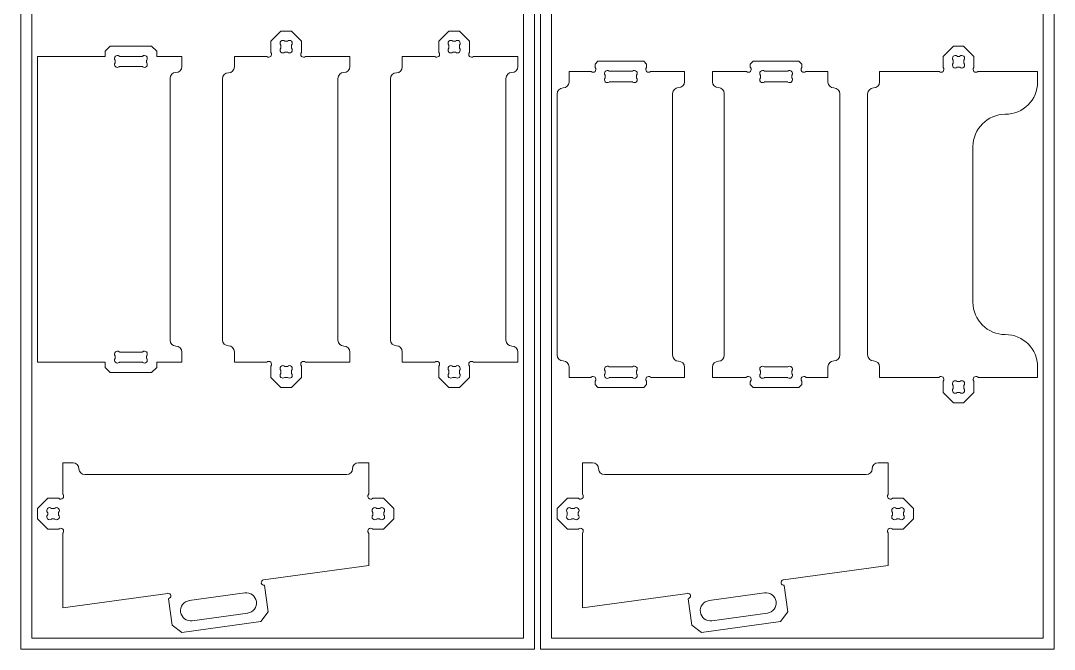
# Model space of a CAD drawing. Header units: millimetres. Extents: x 0 to 2440, y 0 to 1220.
# Drawn here: x 0 to 1217, y 0 to 740 of the extents above; entities that cross this region are included whole.
import ezdxf

# ---------------------------------------------------------------- set-up
doc = ezdxf.new("R2010")
doc.units = ezdxf.units.MM

msp = doc.modelspace()

# ---------------------------------------------------------------- linework, layer by layer
at = {"color": 7, "linetype": 'Continuous', "lineweight": 15}
for p, q in [((0, 1220), (0, 0)), ((604.9, 0), (604.9, 1220)), ((611.7, 1220), (611.7, 0)), ((1216.6, 0), (1216.6, 1220)), ((13, 1207), (13, 13)), ((591.9, 13), (591.9, 1207)), ((624.7, 1207), (624.7, 13)), ((1203.6, 13), (1203.6, 1207)), ((294.3, 715.8), (306.2, 727.7)), ((306.2, 727.7), (318.8, 727.7)), ((318.8, 727.7), (330.6, 715.8)), ((492, 715.8), (503.9, 727.7)), ((503.9, 727.7), (516.5, 727.7)), ((516.5, 727.7), (528.4, 715.8)), ((99.4, 703.9), (105.4, 709.9)), ((105.4, 709.9), (154.1, 709.9)), ((154.1, 709.9), (160.1, 703.9)), ((294.3, 702.8), (294.3, 715.8)), ((306.3, 707.8), (306.3, 710.8)), ((311.2, 715.7), (313.8, 715.7)), ((318.6, 710.8), (318.6, 707.8)), ((330.6, 715.8), (330.6, 702.8)), ((492, 702.8), (492, 715.8)), ((504, 707.8), (504, 710.8)), ((508.9, 715.7), (511.5, 715.7)), ((516.4, 710.8), (516.4, 707.8)), ((528.4, 715.8), (528.4, 702.8)), ((1085.7, 697.8), (1097.8, 709.9)), ((1097.8, 709.9), (1109.9, 709.9)), ((1109.9, 709.9), (1122, 697.8)), ((19.8, 697.9), (99.4, 697.9)), ((19.8, 697.9), (19.8, 337.9)), ((99.4, 697.9), (99.4, 703.9)), ((116.6, 697.9), (142.9, 697.9)), ((160.1, 703.9), (160.1, 697.9)), ((160.1, 697.9), (189.8, 697.9)), ((189.8, 697.9), (189.8, 685.9)), ((251.5, 697.9), (289.4, 697.9)), ((251.5, 685.5), (251.5, 697.9)), ((313.8, 702.9), (311.2, 702.9)), ((335.5, 697.9), (387.5, 697.9)), ((387.5, 697.9), (387.5, 685.9)), ((449.2, 697.9), (487.1, 697.9)), ((449.2, 685.5), (449.2, 697.9)), ((511.5, 702.9), (508.9, 702.9)), ((533.3, 697.9), (585.2, 697.9)), ((585.2, 697.9), (585.2, 685.9)), ((1085.7, 685.2), (1085.7, 697.8)), ((1102.6, 697.9), (1105.2, 697.9)), ((1122, 697.8), (1122, 685.2)), ((111.4, 691.1), (111.4, 692.7)), ((142.9, 685.9), (116.6, 685.9)), ((148.1, 692.7), (148.1, 691.1)), ((676.1, 688.7), (679.5, 692.1)), ((676.1, 685.2), (676.1, 688.7)), ((679.5, 692.1), (733.3, 692.1)), ((733.3, 692.1), (736.8, 688.7)), ((736.8, 688.7), (736.8, 685.2)), ((862.3, 692.1), (858.8, 688.7)), ((858.8, 688.7), (858.8, 685.2)), ((916.1, 692.1), (862.3, 692.1)), ((919.5, 688.7), (916.1, 692.1)), ((919.5, 685.2), (919.5, 688.7)), ((1097.7, 690), (1097.7, 693)), ((1105.2, 685.1), (1102.6, 685.1)), ((1110, 693), (1110, 690)), ((175.8, 363.9), (175.8, 671.9)), ((237.5, 671.5), (237.5, 364.3)), ((373.5, 363.9), (373.5, 671.9)), ((435.2, 671.5), (435.2, 364.3)), ((571.2, 363.9), (571.2, 671.9)), ((645.4, 680.1), (671, 680.1)), ((645.4, 667.7), (645.4, 680.1)), ((688.1, 673.1), (688.1, 675.2)), ((693.2, 680.3), (719.7, 680.3)), ((724.8, 675.2), (724.8, 673.1)), ((741.9, 680.1), (781.4, 680.1)), ((781.4, 680.1), (781.4, 668.1)), ((853.7, 680.1), (814.2, 680.1)), ((814.2, 680.1), (814.2, 668.1)), ((870.8, 675.2), (870.8, 673.1)), ((902.4, 680.3), (875.9, 680.3)), ((907.5, 673.1), (907.5, 675.2)), ((950.2, 680.1), (924.6, 680.1)), ((950.2, 667.7), (950.2, 680.1)), ((1010.9, 680.1), (1080.6, 680.1)), ((1010.9, 667.7), (1010.9, 680.1)), ((1127.2, 680.1), (1196.9, 680.1)), ((1196.9, 680.1), (1196.9, 667.7)), ((719.7, 668), (693.2, 668)), ((875.9, 668), (902.4, 668)), ((631.4, 653.7), (631.4, 346.5)), ((767.4, 346.1), (767.4, 654.1)), ((828.2, 654.1), (828.2, 346.1)), ((964.2, 346.5), (964.2, 653.7)), ((996.9, 653.7), (996.9, 346.5)), ((1120.9, 408.5), (1120.9, 591.7)), ((111.4, 344.7), (111.4, 343.1)), ((142.9, 349.9), (116.6, 349.9)), ((148.1, 343.1), (148.1, 344.7)), ((189.8, 337.9), (189.8, 349.9)), ((251.5, 350.3), (251.5, 337.9)), ((387.5, 337.9), (387.5, 349.9)), ((449.2, 350.3), (449.2, 337.9)), ((585.2, 337.9), (585.2, 349.9)), ((19.8, 337.9), (99.4, 337.9)), ((99.4, 337.9), (99.4, 331.9)), ((99.4, 331.9), (105.4, 325.9)), ((116.6, 337.9), (142.9, 337.9)), ((154.1, 325.9), (160.1, 331.9)), ((160.1, 331.9), (160.1, 337.9)), ((160.1, 337.9), (189.8, 337.9)), ((251.5, 337.9), (289.4, 337.9)), ((294.3, 333), (294.3, 320)), ((313.8, 332.9), (311.2, 332.9)), ((330.6, 320), (330.6, 333)), ((335.5, 337.9), (387.5, 337.9)), ((449.2, 337.9), (487.1, 337.9)), ((492, 333), (492, 320)), ((511.5, 332.9), (508.9, 332.9)), ((528.4, 320), (528.4, 333)), ((533.3, 337.9), (585.2, 337.9)), ((645.4, 332.5), (645.4, 320.1)), ((719.7, 332.3), (693.2, 332.3)), ((781.4, 320.1), (781.4, 332.1)), ((814.2, 320.1), (814.2, 332.1)), ((875.9, 332.3), (902.4, 332.3)), ((950.2, 332.5), (950.2, 320.1)), ((1010.9, 332.5), (1010.9, 320.1)), ((1196.9, 320.1), (1196.9, 332.5)), ((105.4, 325.9), (154.1, 325.9)), ((294.3, 320), (306.2, 308.1)), ((306.3, 328), (306.3, 325)), ((311.2, 320.1), (313.8, 320.1)), ((318.6, 325), (318.6, 328)), ((318.8, 308.1), (330.6, 320)), ((492, 320), (503.9, 308.1)), ((504, 328), (504, 325)), ((508.9, 320.1), (511.5, 320.1)), ((516.4, 325), (516.4, 328)), ((516.5, 308.1), (528.4, 320)), ((645.4, 320.1), (671, 320.1)), ((688.1, 327.2), (688.1, 325.1)), ((693.2, 320), (719.7, 320)), ((724.8, 325.1), (724.8, 327.2)), ((741.9, 320.1), (781.4, 320.1)), ((853.7, 320.1), (814.2, 320.1)), ((870.8, 325.1), (870.8, 327.2)), ((902.4, 320), (875.9, 320)), ((907.5, 327.2), (907.5, 325.1)), ((950.2, 320.1), (924.6, 320.1)), ((1010.9, 320.1), (1080.6, 320.1)), ((1127.2, 320.1), (1196.9, 320.1)), ((306.2, 308.1), (318.8, 308.1)), ((503.9, 308.1), (516.5, 308.1)), ((676.1, 315), (676.1, 311.6)), ((676.1, 311.6), (679.5, 308.1)), ((679.5, 308.1), (733.3, 308.1)), ((733.3, 308.1), (736.8, 311.6)), ((736.8, 311.6), (736.8, 315)), ((858.8, 311.6), (858.8, 315)), ((862.3, 308.1), (858.8, 311.6)), ((916.1, 308.1), (862.3, 308.1)), ((919.5, 311.6), (916.1, 308.1)), ((919.5, 315), (919.5, 311.6)), ((1085.7, 315), (1085.7, 302.4)), ((1097.7, 310.2), (1097.7, 307.2)), ((1105.2, 315.1), (1102.6, 315.1)), ((1110, 307.2), (1110, 310.2)), ((1122, 302.4), (1122, 315)), ((1085.7, 302.4), (1097.8, 290.3)), ((1102.6, 302.3), (1105.2, 302.3)), ((1109.9, 290.3), (1122, 302.4)), ((1097.8, 290.3), (1109.9, 290.3)), ((49.6, 219.6), (61.6, 219.6)), ((49.6, 182.9), (49.6, 219.6)), ((409.6, 219.6), (397.6, 219.6)), ((409.6, 182.9), (409.6, 219.6)), ((661.2, 219.6), (673.2, 219.6)), ((661.2, 182.9), (661.2, 219.6)), ((1021.2, 219.6), (1009.2, 219.6)), ((1021.2, 182.9), (1021.2, 219.6)), ((383.6, 205.6), (75.6, 205.6)), ((995.2, 205.6), (687.2, 205.6)), ((19.8, 165.6), (31.9, 177.8)), ((31.9, 177.8), (44.4, 177.8)), ((427.2, 177.8), (414.7, 177.8)), ((439.4, 165.6), (427.2, 177.8)), ((631.4, 165.6), (643.6, 177.8)), ((643.6, 177.8), (656.1, 177.8)), ((1038.9, 177.8), (1026.4, 177.8)), ((1051, 165.6), (1038.9, 177.8)), ((19.8, 153.6), (19.8, 165.6)), ((31.8, 158.3), (31.8, 160.9)), ((36.6, 165.8), (39.7, 165.8)), ((44.6, 160.9), (44.6, 158.3)), ((414.6, 160.9), (414.6, 158.3)), ((422.5, 165.8), (419.4, 165.8)), ((427.4, 158.3), (427.4, 160.9)), ((439.4, 153.6), (439.4, 165.6)), ((631.4, 153.6), (631.4, 165.6)), ((643.4, 158.3), (643.4, 160.9)), ((648.3, 165.8), (651.4, 165.8)), ((656.2, 160.9), (656.2, 158.3)), ((1026.2, 160.9), (1026.2, 158.3)), ((1034.2, 165.8), (1031.1, 165.8)), ((1039, 158.3), (1039, 160.9)), ((1051, 153.6), (1051, 165.6)), ((31.9, 141.4), (19.8, 153.6)), ((39.7, 153.4), (36.6, 153.4)), ((419.4, 153.4), (422.5, 153.4)), ((427.2, 141.4), (439.4, 153.6)), ((643.6, 141.4), (631.4, 153.6)), ((651.4, 153.4), (648.3, 153.4)), ((1031.1, 153.4), (1034.2, 153.4)), ((1038.9, 141.4), (1051, 153.6)), ((44.4, 141.4), (31.9, 141.4)), ((49.6, 48.8), (49.6, 136.2)), ((409.6, 98.8), (409.6, 136.2)), ((414.7, 141.4), (427.2, 141.4)), ((656.1, 141.4), (643.6, 141.4)), ((661.2, 48.8), (661.2, 136.2)), ((1021.2, 98.8), (1021.2, 136.2)), ((1026.4, 141.4), (1038.9, 141.4)), ((286, 81.6), (409.6, 98.8)), ((897.7, 81.6), (1021.2, 98.8)), ((291.2, 44), (286.9, 75.3)), ((902.9, 44), (898.6, 75.3)), ((49.6, 48.8), (173.1, 65.9)), ((263.9, 66.4), (198.5, 57.3)), ((661.2, 48.8), (784.8, 65.9)), ((875.6, 66.4), (810.2, 57.3)), ((174, 59.6), (178.3, 28.3)), ((785.7, 59.6), (790, 28.3)), ((201.8, 33.6), (267.2, 42.6)), ((282.7, 32.7), (291.2, 44)), ((813.5, 33.6), (878.9, 42.6)), ((894.4, 32.7), (902.9, 44)), ((178.3, 28.3), (189.6, 19.8)), ((189.6, 19.8), (282.7, 32.7)), ((790, 28.3), (801.3, 19.8)), ((801.3, 19.8), (894.4, 32.7)), ((13, 13), (591.9, 13)), ((624.7, 13), (1203.6, 13)), ((0, 0), (604.9, 0)), ((611.7, 0), (1216.6, 0))]:
    msp.add_line(p, q, dxfattribs=at)
for centre, radius, start, end in [((308.7, 713.4), 3.35, 47.5945, 222.4055), ((308.7, 713.4), 3.35, 47.5945, 222.4055), ((308.7, 705.3), 3.35, 137.5945, 312.4055), ((308.7, 705.3), 3.35, 137.5945, 312.4055), ((305.9, 710.8), 0.4, 0, 42.4055), ((305.9, 710.8), 0.4, 0, 42.4055), ((305.9, 707.8), 0.4, 317.5945, 0), ((305.9, 707.8), 0.4, 317.5945, 0), ((311.2, 716.1), 0.4, 227.5945, 270), ((311.2, 716.1), 0.4, 227.5945, 270), ((313.8, 716.1), 0.4, 270, 312.4055), ((313.8, 716.1), 0.4, 270, 312.4055), ((316.3, 713.4), 3.35, 317.5945, 132.4055), ((316.3, 713.4), 3.35, 317.5945, 132.4055), ((316.3, 705.3), 3.34, 227.5945, 42.4055), ((316.3, 705.3), 3.34, 227.5945, 42.4055), ((319, 710.8), 0.4, 137.5945, 180), ((319, 710.8), 0.4, 137.5945, 180), ((319, 707.8), 0.4, 180, 222.4055), ((319, 707.8), 0.4, 180, 222.4055), ((506.4, 713.4), 3.35, 47.5945, 222.4055), ((506.4, 713.4), 3.35, 47.5945, 222.4055), ((506.4, 705.3), 3.35, 137.5945, 312.4055), ((506.4, 705.3), 3.35, 137.5945, 312.4055), ((503.6, 710.8), 0.4, 0, 42.4055), ((503.6, 710.8), 0.4, 0, 42.4055), ((503.6, 707.8), 0.4, 317.5945, 0), ((503.6, 707.8), 0.4, 317.5945, 0), ((508.9, 716.1), 0.4, 227.5945, 270), ((508.9, 716.1), 0.4, 227.5945, 270), ((511.5, 716.1), 0.4, 270, 312.4055), ((511.5, 716.1), 0.4, 270, 312.4055), ((514, 713.4), 3.35, 317.5945, 132.4055), ((514, 713.4), 3.35, 317.5945, 132.4055), ((514, 705.3), 3.35, 227.5945, 42.4055), ((514, 705.3), 3.35, 227.5945, 42.4055), ((516.8, 710.8), 0.4, 137.5945, 180), ((516.8, 710.8), 0.4, 137.5945, 180), ((516.8, 707.8), 0.4, 180, 222.4055), ((516.8, 707.8), 0.4, 180, 222.4055), ((113.8, 695.6), 3.34, 51.6688, 218.3312), ((113.8, 695.6), 3.34, 51.6688, 218.3312), ((110.2, 692.7), 1.2, 0, 38.3312), ((110.2, 692.7), 1.2, 0, 38.3312), ((116.6, 699.1), 1.2, 231.6688, 270), ((116.6, 699.1), 1.2, 231.6688, 270), ((142.9, 699.1), 1.2, 270, 308.3312), ((142.9, 699.1), 1.2, 270, 308.3312), ((145.7, 695.6), 3.34, 321.6688, 128.3312), ((145.7, 695.6), 3.34, 321.6688, 128.3312), ((149.3, 692.7), 1.2, 141.6688, 180), ((149.3, 692.7), 1.2, 141.6688, 180), ((289.4, 697.5), 0.4, 47.5945, 90), ((289.4, 697.5), 0.4, 47.5945, 90), ((291.9, 700.3), 3.34, 227.5945, 42.4055), ((291.9, 700.3), 3.34, 227.5945, 42.4055), ((294.7, 702.8), 0.4, 180, 222.4055), ((294.7, 702.8), 0.4, 180, 222.4055), ((311.2, 702.5), 0.4, 90, 132.4055), ((311.2, 702.5), 0.4, 90, 132.4055), ((313.8, 702.5), 0.4, 47.5945, 90), ((313.8, 702.5), 0.4, 47.5945, 90), ((333, 700.3), 3.35, 137.5945, 312.4055), ((333, 700.3), 3.35, 137.5945, 312.4055), ((330.2, 702.8), 0.4, 317.5945, 0), ((330.2, 702.8), 0.4, 317.5945, 0), ((335.5, 697.5), 0.4, 90, 132.4055), ((335.5, 697.5), 0.4, 90, 132.4055), ((487.1, 697.5), 0.4, 47.5945, 90), ((487.1, 697.5), 0.4, 47.5945, 90), ((489.7, 700.3), 3.35, 227.5945, 42.4055), ((489.7, 700.3), 3.35, 227.5945, 42.4055), ((492.4, 702.8), 0.4, 180, 222.4055), ((492.4, 702.8), 0.4, 180, 222.4055), ((508.9, 702.5), 0.4, 90, 132.4055), ((508.9, 702.5), 0.4, 90, 132.4055), ((511.5, 702.5), 0.4, 47.5945, 90), ((511.5, 702.5), 0.4, 47.5945, 90), ((530.7, 700.3), 3.35, 137.5945, 312.4055), ((530.7, 700.3), 3.35, 137.5945, 312.4055), ((528, 702.8), 0.4, 317.5945, 0), ((528, 702.8), 0.4, 317.5945, 0), ((533.3, 697.5), 0.4, 90, 132.4055), ((533.3, 697.5), 0.4, 90, 132.4055), ((1100.1, 695.6), 3.34, 47.5945, 222.4055), ((1100.1, 695.6), 3.34, 47.5945, 222.4055), ((1102.6, 698.3), 0.4, 227.5945, 270), ((1102.6, 698.3), 0.4, 227.5945, 270), ((1105.2, 698.3), 0.4, 270, 312.4055), ((1105.2, 698.3), 0.4, 270, 312.4055), ((1107.7, 695.6), 3.34, 317.5945, 132.4055), ((1107.7, 695.6), 3.34, 317.5945, 132.4055), ((113.8, 688.3), 3.35, 141.6688, 308.3312), ((113.8, 688.3), 3.35, 141.6688, 308.3312), ((110.2, 691.1), 1.2, 321.6688, 0), ((110.2, 691.1), 1.2, 321.6688, 0), ((116.6, 684.7), 1.2, 90, 128.3312), ((116.6, 684.7), 1.2, 90, 128.3312), ((142.9, 684.7), 1.2, 51.6688, 90), ((142.9, 684.7), 1.2, 51.6688, 90), ((145.7, 688.3), 3.34, 231.6688, 38.3312), ((145.7, 688.3), 3.34, 231.6688, 38.3312), ((149.3, 691.1), 1.2, 180, 218.3312), ((149.3, 691.1), 1.2, 180, 218.3312), ((182.8, 685.9), 7, 270, 0), ((182.8, 685.9), 7, 270, 0), ((244.5, 685.5), 7, 270, 0), ((244.5, 685.5), 7, 270, 0), ((380.5, 685.9), 7, 270, 0), ((380.5, 685.9), 7, 270, 0), ((442.2, 685.5), 7, 270, 0), ((442.2, 685.5), 7, 270, 0), ((578.2, 685.9), 7, 270, 0), ((578.2, 685.9), 7, 270, 0), ((673.7, 682.5), 3.35, 230.7612, 39.2388), ((673.7, 682.5), 3.35, 230.7612, 39.2388), ((677.1, 685.2), 1, 180, 219.2388), ((677.1, 685.2), 1, 180, 219.2388), ((739.1, 682.5), 3.34, 140.7612, 309.2388), ((739.1, 682.5), 3.34, 140.7612, 309.2388), ((735.8, 685.2), 1, 320.7612, 0), ((735.8, 685.2), 1, 320.7612, 0), ((856.5, 682.5), 3.34, 230.7612, 39.2388), ((856.5, 682.5), 3.34, 230.7612, 39.2388), ((859.8, 685.2), 1, 180, 219.2388), ((859.8, 685.2), 1, 180, 219.2388), ((921.9, 682.5), 3.34, 140.7612, 309.2388), ((921.9, 682.5), 3.34, 140.7612, 309.2388), ((918.5, 685.2), 1, 320.7612, 0), ((918.5, 685.2), 1, 320.7612, 0), ((1083.3, 682.5), 3.34, 230.7612, 39.2388), ((1083.3, 682.5), 3.34, 230.7612, 39.2388), ((1086.7, 685.2), 1, 180, 219.2388), ((1086.7, 685.2), 1, 180, 219.2388), ((1100.1, 687.5), 3.34, 137.5945, 312.4055), ((1100.1, 687.5), 3.34, 137.5945, 312.4055), ((1097.3, 693), 0.4, 0, 42.4055), ((1097.3, 693), 0.4, 0, 42.4055), ((1097.3, 690), 0.4, 317.5945, 0), ((1097.3, 690), 0.4, 317.5945, 0), ((1102.6, 684.7), 0.4, 90, 132.4055), ((1102.6, 684.7), 0.4, 90, 132.4055), ((1105.2, 684.7), 0.4, 47.5945, 90), ((1105.2, 684.7), 0.4, 47.5945, 90), ((1107.7, 687.5), 3.34, 227.5945, 42.4055), ((1107.7, 687.5), 3.34, 227.5945, 42.4055), ((1110.4, 693), 0.4, 137.5945, 180), ((1110.4, 693), 0.4, 137.5945, 180), ((1110.4, 690), 0.4, 180, 222.4055), ((1110.4, 690), 0.4, 180, 222.4055), ((1124.4, 682.5), 3.35, 140.7612, 309.2388), ((1124.4, 682.5), 3.35, 140.7612, 309.2388), ((1121, 685.2), 1, 320.7612, 0), ((1121, 685.2), 1, 320.7612, 0), ((182.8, 671.9), 7, 90, 180), ((182.8, 671.9), 7, 90, 180), ((244.5, 671.5), 7, 90, 180), ((244.5, 671.5), 7, 90, 180), ((380.5, 671.9), 7, 90, 180), ((380.5, 671.9), 7, 90, 180), ((442.2, 671.5), 7, 90, 180), ((442.2, 671.5), 7, 90, 180), ((578.2, 671.9), 7, 90, 180), ((578.2, 671.9), 7, 90, 180), ((671, 679.1), 1, 50.7612, 90), ((671, 679.1), 1, 50.7612, 90), ((690.5, 677.9), 3.35, 50.7612, 219.2388), ((690.5, 677.9), 3.35, 50.7612, 219.2388), ((690.5, 670.3), 3.34, 140.7612, 309.2388), ((690.5, 670.3), 3.34, 140.7612, 309.2388), ((687.1, 675.2), 1, 0, 39.2388), ((687.1, 675.2), 1, 0, 39.2388), ((687.1, 673.1), 1, 320.7612, 0), ((687.1, 673.1), 1, 320.7612, 0), ((693.2, 681.3), 1, 230.7612, 270), ((693.2, 681.3), 1, 230.7612, 270), ((719.7, 681.3), 1, 270, 309.2388), ((719.7, 681.3), 1, 270, 309.2388), ((722.4, 677.9), 3.35, 320.7612, 129.2388), ((722.4, 677.9), 3.35, 320.7612, 129.2388), ((722.4, 670.3), 3.34, 230.7612, 39.2388), ((722.4, 670.3), 3.34, 230.7612, 39.2388), ((725.8, 675.2), 1, 140.7612, 180), ((725.8, 675.2), 1, 140.7612, 180), ((725.8, 673.1), 1, 180, 219.2388), ((725.8, 673.1), 1, 180, 219.2388), ((741.9, 679.1), 1, 90, 129.2388), ((741.9, 679.1), 1, 90, 129.2388), ((853.7, 679.1), 1, 50.7612, 90), ((853.7, 679.1), 1, 50.7612, 90), ((873.2, 677.9), 3.34, 50.7612, 219.2388), ((873.2, 677.9), 3.34, 50.7612, 219.2388), ((873.2, 670.3), 3.34, 140.7612, 309.2388), ((873.2, 670.3), 3.34, 140.7612, 309.2388), ((869.8, 675.2), 1, 0, 39.2388), ((869.8, 675.2), 1, 0, 39.2388), ((869.8, 673.1), 1, 320.7612, 0), ((869.8, 673.1), 1, 320.7612, 0), ((875.9, 681.3), 1, 230.7612, 270), ((875.9, 681.3), 1, 230.7612, 270), ((902.4, 681.3), 1, 270, 309.2388), ((902.4, 681.3), 1, 270, 309.2388), ((905.1, 677.9), 3.34, 320.7612, 129.2388), ((905.1, 677.9), 3.34, 320.7612, 129.2388), ((905.1, 670.3), 3.34, 230.7612, 39.2388), ((905.1, 670.3), 3.34, 230.7612, 39.2388), ((908.5, 675.2), 1, 140.7612, 180), ((908.5, 675.2), 1, 140.7612, 180), ((908.5, 673.1), 1, 180, 219.2388), ((908.5, 673.1), 1, 180, 219.2388), ((924.6, 679.1), 1, 90, 129.2388), ((924.6, 679.1), 1, 90, 129.2388), ((1080.6, 679.1), 1, 50.7612, 90), ((1080.6, 679.1), 1, 50.7612, 90), ((1127.2, 679.1), 1, 90, 129.2388), ((1127.2, 679.1), 1, 90, 129.2388), ((638.4, 653.7), 7, 90, 180), ((638.4, 653.7), 7, 90, 180), ((638.4, 667.7), 7, 270, 0), ((638.4, 667.7), 7, 270, 0), ((693.2, 667), 1, 90, 129.2388), ((693.2, 667), 1, 90, 129.2388), ((719.7, 667), 1, 50.7612, 90), ((719.7, 667), 1, 50.7612, 90), ((774.4, 654.1), 7, 90, 180), ((774.4, 654.1), 7, 90, 180), ((774.4, 668.1), 7, 270, 0), ((774.4, 668.1), 7, 270, 0), ((821.2, 668.1), 7, 180, 270), ((821.2, 668.1), 7, 180, 270), ((821.2, 654.1), 7, 0, 90), ((821.2, 654.1), 7, 0, 90), ((875.9, 667), 1, 90, 129.2388), ((875.9, 667), 1, 90, 129.2388), ((902.4, 667), 1, 50.7612, 90), ((902.4, 667), 1, 50.7612, 90), ((957.2, 667.7), 7, 180, 270), ((957.2, 667.7), 7, 180, 270), ((957.2, 653.7), 7, 0, 90), ((957.2, 653.7), 7, 0, 90), ((1003.9, 653.7), 7, 90, 180), ((1003.9, 653.7), 7, 90, 180), ((1003.9, 667.7), 7, 270, 0), ((1003.9, 667.7), 7, 270, 0), ((1158.9, 667.7), 38, 270, 0), ((1158.9, 667.7), 38, 270, 0), ((1158.9, 591.7), 38, 90, 180), ((1158.9, 591.7), 38, 90, 180), ((1158.9, 408.5), 38, 180, 270), ((1158.9, 408.5), 38, 180, 270), ((1158.9, 332.5), 38, 0, 90), ((1158.9, 332.5), 38, 0, 90), ((182.8, 363.9), 7, 180, 270), ((182.8, 363.9), 7, 180, 270), ((182.8, 349.9), 7, 0, 90), ((182.8, 349.9), 7, 0, 90), ((244.5, 364.3), 7, 180, 270), ((244.5, 364.3), 7, 180, 270), ((244.5, 350.3), 7, 0, 90), ((244.5, 350.3), 7, 0, 90), ((380.5, 363.9), 7, 180, 270), ((380.5, 363.9), 7, 180, 270), ((380.5, 349.9), 7, 0, 90), ((380.5, 349.9), 7, 0, 90), ((442.2, 364.3), 7, 180, 270), ((442.2, 364.3), 7, 180, 270), ((442.2, 350.3), 7, 0, 90), ((442.2, 350.3), 7, 0, 90), ((578.2, 363.9), 7, 180, 270), ((578.2, 363.9), 7, 180, 270), ((578.2, 349.9), 7, 0, 90), ((578.2, 349.9), 7, 0, 90), ((113.8, 347.6), 3.35, 51.6688, 218.3312), ((113.8, 347.6), 3.35, 51.6688, 218.3312), ((113.8, 340.3), 3.35, 141.6688, 308.3312), ((113.8, 340.3), 3.35, 141.6688, 308.3312), ((110.2, 344.7), 1.2, 0, 38.3312), ((110.2, 344.7), 1.2, 0, 38.3312), ((110.2, 343.1), 1.2, 321.6688, 0), ((110.2, 343.1), 1.2, 321.6688, 0), ((116.6, 351.1), 1.2, 231.6688, 270), ((116.6, 351.1), 1.2, 231.6688, 270), ((142.9, 351.1), 1.2, 270, 308.3312), ((142.9, 351.1), 1.2, 270, 308.3312), ((145.7, 347.6), 3.35, 321.6688, 128.3312), ((145.7, 347.6), 3.35, 321.6688, 128.3312), ((145.7, 340.3), 3.35, 231.6688, 38.3312), ((145.7, 340.3), 3.35, 231.6688, 38.3312), ((149.3, 344.7), 1.2, 141.6688, 180), ((149.3, 344.7), 1.2, 141.6688, 180), ((149.3, 343.1), 1.2, 180, 218.3312), ((149.3, 343.1), 1.2, 180, 218.3312), ((638.4, 346.5), 7, 180, 270), ((638.4, 346.5), 7, 180, 270), ((774.4, 346.1), 7, 180, 270), ((774.4, 346.1), 7, 180, 270), ((821.2, 346.1), 7, 270, 0), ((821.2, 346.1), 7, 270, 0), ((957.2, 346.5), 7, 270, 0), ((957.2, 346.5), 7, 270, 0), ((1003.9, 346.5), 7, 180, 270), ((1003.9, 346.5), 7, 180, 270), ((116.6, 336.7), 1.2, 90, 128.3312), ((116.6, 336.7), 1.2, 90, 128.3312), ((142.9, 336.7), 1.2, 51.6688, 90), ((142.9, 336.7), 1.2, 51.6688, 90), ((289.4, 338.3), 0.4, 270, 312.4055), ((289.4, 338.3), 0.4, 270, 312.4055), ((291.9, 335.6), 3.34, 317.5945, 132.4055), ((291.9, 335.6), 3.34, 317.5945, 132.4055), ((294.7, 333), 0.4, 137.5945, 180), ((294.7, 333), 0.4, 137.5945, 180), ((308.7, 330.6), 3.35, 47.5945, 222.4055), ((308.7, 330.6), 3.35, 47.5945, 222.4055), ((311.2, 333.3), 0.4, 227.5945, 270), ((311.2, 333.3), 0.4, 227.5945, 270), ((313.8, 333.3), 0.4, 270, 312.4055), ((313.8, 333.3), 0.4, 270, 312.4055), ((316.3, 330.6), 3.35, 317.5945, 132.4055), ((316.3, 330.6), 3.35, 317.5945, 132.4055), ((333, 335.6), 3.34, 47.5945, 222.4055), ((333, 335.6), 3.34, 47.5945, 222.4055), ((330.2, 333), 0.4, 0, 42.4055), ((330.2, 333), 0.4, 0, 42.4055), ((335.5, 338.3), 0.4, 227.5945, 270), ((335.5, 338.3), 0.4, 227.5945, 270), ((487.1, 338.3), 0.4, 270, 312.4055), ((487.1, 338.3), 0.4, 270, 312.4055), ((489.7, 335.6), 3.35, 317.5945, 132.4055), ((489.7, 335.6), 3.35, 317.5945, 132.4055), ((492.4, 333), 0.4, 137.5945, 180), ((492.4, 333), 0.4, 137.5945, 180), ((506.4, 330.6), 3.35, 47.5945, 222.4055), ((506.4, 330.6), 3.35, 47.5945, 222.4055), ((508.9, 333.3), 0.4, 227.5945, 270), ((508.9, 333.3), 0.4, 227.5945, 270), ((511.5, 333.3), 0.4, 270, 312.4055), ((511.5, 333.3), 0.4, 270, 312.4055), ((514, 330.6), 3.35, 317.5945, 132.4055), ((514, 330.6), 3.35, 317.5945, 132.4055), ((530.7, 335.6), 3.35, 47.5945, 222.4055), ((530.7, 335.6), 3.35, 47.5945, 222.4055), ((528, 333), 0.4, 0, 42.4055), ((528, 333), 0.4, 0, 42.4055), ((533.3, 338.3), 0.4, 227.5945, 270), ((533.3, 338.3), 0.4, 227.5945, 270), ((638.4, 332.5), 7, 0, 90), ((638.4, 332.5), 7, 0, 90), ((690.5, 329.9), 3.35, 50.7612, 219.2388), ((690.5, 329.9), 3.35, 50.7612, 219.2388), ((693.2, 333.3), 1, 230.7612, 270), ((693.2, 333.3), 1, 230.7612, 270), ((719.7, 333.3), 1, 270, 309.2388), ((719.7, 333.3), 1, 270, 309.2388), ((722.4, 329.9), 3.35, 320.7612, 129.2388), ((722.4, 329.9), 3.35, 320.7612, 129.2388), ((774.4, 332.1), 7, 0, 90), ((774.4, 332.1), 7, 0, 90), ((821.2, 332.1), 7, 90, 180), ((821.2, 332.1), 7, 90, 180), ((873.2, 329.9), 3.34, 50.7612, 219.2388), ((873.2, 329.9), 3.34, 50.7612, 219.2388), ((875.9, 333.3), 1, 230.7612, 270), ((875.9, 333.3), 1, 230.7612, 270), ((902.4, 333.3), 1, 270, 309.2388), ((902.4, 333.3), 1, 270, 309.2388), ((905.1, 329.9), 3.34, 320.7612, 129.2388), ((905.1, 329.9), 3.34, 320.7612, 129.2388), ((957.2, 332.5), 7, 90, 180), ((957.2, 332.5), 7, 90, 180), ((1003.9, 332.5), 7, 0, 90), ((1003.9, 332.5), 7, 0, 90), ((308.7, 322.5), 3.35, 137.5945, 312.4055), ((308.7, 322.5), 3.35, 137.5945, 312.4055), ((305.9, 328), 0.4, 0, 42.4055), ((305.9, 328), 0.4, 0, 42.4055), ((305.9, 325), 0.4, 317.5945, 0), ((305.9, 325), 0.4, 317.5945, 0), ((311.2, 319.7), 0.4, 90, 132.4055), ((311.2, 319.7), 0.4, 90, 132.4055), ((313.8, 319.7), 0.4, 47.5945, 90), ((313.8, 319.7), 0.4, 47.5945, 90), ((316.3, 322.5), 3.35, 227.5945, 42.4055), ((316.3, 322.5), 3.35, 227.5945, 42.4055), ((319, 328), 0.4, 137.5945, 180), ((319, 328), 0.4, 137.5945, 180), ((319, 325), 0.4, 180, 222.4055), ((319, 325), 0.4, 180, 222.4055), ((506.4, 322.5), 3.35, 137.5945, 312.4055), ((506.4, 322.5), 3.35, 137.5945, 312.4055), ((503.6, 328), 0.4, 0, 42.4055), ((503.6, 328), 0.4, 0, 42.4055), ((503.6, 325), 0.4, 317.5945, 0), ((503.6, 325), 0.4, 317.5945, 0), ((508.9, 319.7), 0.4, 90, 132.4055), ((508.9, 319.7), 0.4, 90, 132.4055), ((511.5, 319.7), 0.4, 47.5945, 90), ((511.5, 319.7), 0.4, 47.5945, 90), ((514, 322.5), 3.35, 227.5945, 42.4055), ((514, 322.5), 3.35, 227.5945, 42.4055), ((516.8, 328), 0.4, 137.5945, 180), ((516.8, 328), 0.4, 137.5945, 180), ((516.8, 325), 0.4, 180, 222.4055), ((516.8, 325), 0.4, 180, 222.4055), ((671, 321.1), 1, 270, 309.2388), ((671, 321.1), 1, 270, 309.2388), ((673.7, 317.8), 3.34, 320.7612, 129.2388), ((673.7, 317.8), 3.34, 320.7612, 129.2388), ((690.5, 322.3), 3.35, 140.7612, 309.2388), ((690.5, 322.3), 3.35, 140.7612, 309.2388), ((687.1, 327.2), 1, 0, 39.2388), ((687.1, 327.2), 1, 0, 39.2388), ((687.1, 325.1), 1, 320.7612, 0), ((687.1, 325.1), 1, 320.7612, 0), ((693.2, 319), 1, 90, 129.2388), ((693.2, 319), 1, 90, 129.2388), ((719.7, 319), 1, 50.7612, 90), ((719.7, 319), 1, 50.7612, 90), ((722.4, 322.3), 3.35, 230.7612, 39.2388), ((722.4, 322.3), 3.35, 230.7612, 39.2388), ((725.8, 327.2), 1, 140.7612, 180), ((725.8, 327.2), 1, 140.7612, 180), ((725.8, 325.1), 1, 180, 219.2388), ((725.8, 325.1), 1, 180, 219.2388), ((739.1, 317.8), 3.34, 50.7612, 219.2388), ((739.1, 317.8), 3.34, 50.7612, 219.2388), ((741.9, 321.1), 1, 230.7612, 270), ((741.9, 321.1), 1, 230.7612, 270), ((853.7, 321.1), 1, 270, 309.2388), ((853.7, 321.1), 1, 270, 309.2388), ((856.5, 317.8), 3.35, 320.7612, 129.2388), ((856.5, 317.8), 3.35, 320.7612, 129.2388), ((873.2, 322.3), 3.34, 140.7612, 309.2388), ((873.2, 322.3), 3.34, 140.7612, 309.2388), ((869.8, 327.2), 1, 0, 39.2388), ((869.8, 327.2), 1, 0, 39.2388), ((869.8, 325.1), 1, 320.7612, 0), ((869.8, 325.1), 1, 320.7612, 0), ((875.9, 319), 1, 90, 129.2388), ((875.9, 319), 1, 90, 129.2388), ((902.4, 319), 1, 50.7612, 90), ((902.4, 319), 1, 50.7612, 90), ((905.1, 322.3), 3.34, 230.7612, 39.2388), ((905.1, 322.3), 3.34, 230.7612, 39.2388), ((908.5, 327.2), 1, 140.7612, 180), ((908.5, 327.2), 1, 140.7612, 180), ((908.5, 325.1), 1, 180, 219.2388), ((908.5, 325.1), 1, 180, 219.2388), ((921.9, 317.8), 3.35, 50.7612, 219.2388), ((921.9, 317.8), 3.35, 50.7612, 219.2388), ((924.6, 321.1), 1, 230.7612, 270), ((924.6, 321.1), 1, 230.7612, 270), ((1080.6, 321.1), 1, 270, 309.2388), ((1080.6, 321.1), 1, 270, 309.2388), ((1083.3, 317.8), 3.35, 320.7612, 129.2388), ((1083.3, 317.8), 3.35, 320.7612, 129.2388), ((1124.4, 317.8), 3.35, 50.7612, 219.2388), ((1124.4, 317.8), 3.35, 50.7612, 219.2388), ((1127.2, 321.1), 1, 230.7612, 270), ((1127.2, 321.1), 1, 230.7612, 270), ((677.1, 315), 1, 140.7612, 180), ((677.1, 315), 1, 140.7612, 180), ((735.8, 315), 1, 0, 39.2388), ((735.8, 315), 1, 0, 39.2388), ((859.8, 315), 1, 140.7612, 180), ((859.8, 315), 1, 140.7612, 180), ((918.5, 315), 1, 0, 39.2388), ((918.5, 315), 1, 0, 39.2388), ((1086.7, 315), 1, 140.7612, 180), ((1086.7, 315), 1, 140.7612, 180), ((1100.1, 312.8), 3.34, 47.5945, 222.4055), ((1100.1, 312.8), 3.34, 47.5945, 222.4055), ((1100.1, 304.7), 3.35, 137.5945, 312.4055), ((1100.1, 304.7), 3.35, 137.5945, 312.4055), ((1097.3, 310.2), 0.4, 0, 42.4055), ((1097.3, 310.2), 0.4, 0, 42.4055), ((1097.3, 307.2), 0.4, 317.5945, 0), ((1097.3, 307.2), 0.4, 317.5945, 0), ((1102.6, 315.5), 0.4, 227.5945, 270), ((1102.6, 315.5), 0.4, 227.5945, 270), ((1105.2, 315.5), 0.4, 270, 312.4055), ((1105.2, 315.5), 0.4, 270, 312.4055), ((1107.7, 312.8), 3.34, 317.5945, 132.4055), ((1107.7, 312.8), 3.34, 317.5945, 132.4055), ((1107.7, 304.7), 3.35, 227.5945, 42.4055), ((1107.7, 304.7), 3.35, 227.5945, 42.4055), ((1110.4, 310.2), 0.4, 137.5945, 180), ((1110.4, 310.2), 0.4, 137.5945, 180), ((1110.4, 307.2), 0.4, 180, 222.4055), ((1110.4, 307.2), 0.4, 180, 222.4055), ((1121, 315), 1, 0, 39.2388), ((1121, 315), 1, 0, 39.2388), ((1102.6, 301.9), 0.4, 90, 132.4055), ((1102.6, 301.9), 0.4, 90, 132.4055), ((1105.2, 301.9), 0.4, 47.5945, 90), ((1105.2, 301.9), 0.4, 47.5945, 90), ((61.6, 212.6), 7, 0, 90), ((61.6, 212.6), 7, 0, 90), ((397.6, 212.6), 7, 90, 180), ((397.6, 212.6), 7, 90, 180), ((673.2, 212.6), 7, 0, 90), ((673.2, 212.6), 7, 0, 90), ((1009.2, 212.6), 7, 90, 180), ((1009.2, 212.6), 7, 90, 180), ((75.6, 212.6), 7, 180, 270), ((75.6, 212.6), 7, 180, 270), ((383.6, 212.6), 7, 270, 0), ((383.6, 212.6), 7, 270, 0), ((687.2, 212.6), 7, 180, 270), ((687.2, 212.6), 7, 180, 270), ((995.2, 212.6), 7, 270, 0), ((995.2, 212.6), 7, 270, 0), ((50.8, 182.9), 1.2, 180, 218.3312), ((50.8, 182.9), 1.2, 180, 218.3312), ((408.4, 182.9), 1.2, 321.6688, 0), ((408.4, 182.9), 1.2, 321.6688, 0), ((662.4, 182.9), 1.2, 180, 218.3312), ((662.4, 182.9), 1.2, 180, 218.3312), ((1020, 182.9), 1.2, 321.6688, 0), ((1020, 182.9), 1.2, 321.6688, 0), ((44.4, 176.6), 1.2, 51.6688, 90), ((44.4, 176.6), 1.2, 51.6688, 90), ((47.2, 180.1), 3.35, 231.6688, 38.3312), ((47.2, 180.1), 3.35, 231.6688, 38.3312), ((411.9, 180.1), 3.35, 141.6688, 308.3312), ((411.9, 180.1), 3.35, 141.6688, 308.3312), ((414.7, 176.6), 1.2, 90, 128.3312), ((414.7, 176.6), 1.2, 90, 128.3312), ((656.1, 176.6), 1.2, 51.6688, 90), ((656.1, 176.6), 1.2, 51.6688, 90), ((658.9, 180.1), 3.35, 231.6688, 38.3312), ((658.9, 180.1), 3.35, 231.6688, 38.3312), ((1023.6, 180.1), 3.35, 141.6688, 308.3312), ((1023.6, 180.1), 3.35, 141.6688, 308.3312), ((1026.4, 176.6), 1.2, 90, 128.3312), ((1026.4, 176.6), 1.2, 90, 128.3312), ((34.1, 163.4), 3.35, 47.5945, 222.4055), ((34.1, 163.4), 3.35, 47.5945, 222.4055), ((31.4, 160.9), 0.4, 0, 42.4055), ((31.4, 160.9), 0.4, 0, 42.4055), ((31.4, 158.3), 0.4, 317.5945, 0), ((31.4, 158.3), 0.4, 317.5945, 0), ((36.6, 166.2), 0.4, 227.5945, 270), ((36.6, 166.2), 0.4, 227.5945, 270), ((39.7, 166.2), 0.4, 270, 312.4055), ((39.7, 166.2), 0.4, 270, 312.4055), ((42.2, 163.4), 3.35, 317.5945, 132.4055), ((42.2, 163.4), 3.35, 317.5945, 132.4055), ((45, 160.9), 0.4, 137.5945, 180), ((45, 160.9), 0.4, 137.5945, 180), ((45, 158.3), 0.4, 180, 222.4055), ((45, 158.3), 0.4, 180, 222.4055), ((416.9, 163.4), 3.35, 47.5945, 222.4055), ((416.9, 163.4), 3.35, 47.5945, 222.4055), ((414.2, 160.9), 0.4, 0, 42.4055), ((414.2, 160.9), 0.4, 0, 42.4055), ((414.2, 158.3), 0.4, 317.5945, 0), ((414.2, 158.3), 0.4, 317.5945, 0), ((419.4, 166.2), 0.4, 227.5945, 270), ((419.4, 166.2), 0.4, 227.5945, 270), ((422.5, 166.2), 0.4, 270, 312.4055), ((422.5, 166.2), 0.4, 270, 312.4055), ((425, 163.4), 3.35, 317.5945, 132.4055), ((425, 163.4), 3.35, 317.5945, 132.4055), ((427.8, 160.9), 0.4, 137.5945, 180), ((427.8, 160.9), 0.4, 137.5945, 180), ((427.8, 158.3), 0.4, 180, 222.4055), ((427.8, 158.3), 0.4, 180, 222.4055), ((645.8, 163.4), 3.35, 47.5945, 222.4055), ((645.8, 163.4), 3.35, 47.5945, 222.4055), ((643, 160.9), 0.4, 0, 42.4055), ((643, 160.9), 0.4, 0, 42.4055), ((643, 158.3), 0.4, 317.5945, 0), ((643, 158.3), 0.4, 317.5945, 0), ((648.3, 166.2), 0.4, 227.5945, 270), ((648.3, 166.2), 0.4, 227.5945, 270), ((651.4, 166.2), 0.4, 270, 312.4055), ((651.4, 166.2), 0.4, 270, 312.4055), ((653.9, 163.4), 3.35, 317.5945, 132.4055), ((653.9, 163.4), 3.35, 317.5945, 132.4055), ((656.6, 160.9), 0.4, 137.5945, 180), ((656.6, 160.9), 0.4, 137.5945, 180), ((656.6, 158.3), 0.4, 180, 222.4055), ((656.6, 158.3), 0.4, 180, 222.4055), ((1028.6, 163.4), 3.35, 47.5945, 222.4055), ((1028.6, 163.4), 3.35, 47.5945, 222.4055), ((1025.8, 160.9), 0.4, 0, 42.4055), ((1025.8, 160.9), 0.4, 0, 42.4055), ((1025.8, 158.3), 0.4, 317.5945, 0), ((1025.8, 158.3), 0.4, 317.5945, 0), ((1031.1, 166.2), 0.4, 227.5945, 270), ((1031.1, 166.2), 0.4, 227.5945, 270), ((1034.2, 166.2), 0.4, 270, 312.4055), ((1034.2, 166.2), 0.4, 270, 312.4055), ((1036.7, 163.4), 3.35, 317.5945, 132.4055), ((1036.7, 163.4), 3.35, 317.5945, 132.4055), ((1039.4, 160.9), 0.4, 137.5945, 180), ((1039.4, 160.9), 0.4, 137.5945, 180), ((1039.4, 158.3), 0.4, 180, 222.4055), ((1039.4, 158.3), 0.4, 180, 222.4055), ((34.1, 155.8), 3.35, 137.5945, 312.4055), ((34.1, 155.8), 3.35, 137.5945, 312.4055), ((36.6, 153), 0.4, 90, 132.4055), ((36.6, 153), 0.4, 90, 132.4055), ((39.7, 153), 0.4, 47.5945, 90), ((39.7, 153), 0.4, 47.5945, 90), ((42.2, 155.8), 3.35, 227.5945, 42.4055), ((42.2, 155.8), 3.35, 227.5945, 42.4055), ((416.9, 155.8), 3.35, 137.5945, 312.4055), ((416.9, 155.8), 3.35, 137.5945, 312.4055), ((419.4, 153), 0.4, 90, 132.4055), ((419.4, 153), 0.4, 90, 132.4055), ((422.5, 153), 0.4, 47.5945, 90), ((422.5, 153), 0.4, 47.5945, 90), ((425, 155.8), 3.35, 227.5945, 42.4055), ((425, 155.8), 3.35, 227.5945, 42.4055), ((645.8, 155.8), 3.35, 137.5945, 312.4055), ((645.8, 155.8), 3.35, 137.5945, 312.4055), ((648.3, 153), 0.4, 90, 132.4055), ((648.3, 153), 0.4, 90, 132.4055), ((651.4, 153), 0.4, 47.5945, 90), ((651.4, 153), 0.4, 47.5945, 90), ((653.9, 155.8), 3.35, 227.5945, 42.4055), ((653.9, 155.8), 3.35, 227.5945, 42.4055), ((1028.6, 155.8), 3.35, 137.5945, 312.4055), ((1028.6, 155.8), 3.35, 137.5945, 312.4055), ((1031.1, 153), 0.4, 90, 132.4055), ((1031.1, 153), 0.4, 90, 132.4055), ((1034.2, 153), 0.4, 47.5945, 90), ((1034.2, 153), 0.4, 47.5945, 90), ((1036.7, 155.8), 3.34, 227.5945, 42.4055), ((1036.7, 155.8), 3.34, 227.5945, 42.4055), ((44.4, 142.6), 1.2, 270, 308.3312), ((44.4, 142.6), 1.2, 270, 308.3312), ((47.2, 139.1), 3.35, 321.6688, 128.3312), ((47.2, 139.1), 3.35, 321.6688, 128.3312), ((50.8, 136.2), 1.2, 141.6688, 180), ((50.8, 136.2), 1.2, 141.6688, 180), ((411.9, 139.1), 3.35, 51.6688, 218.3312), ((411.9, 139.1), 3.35, 51.6688, 218.3312), ((408.4, 136.2), 1.2, 0, 38.3312), ((408.4, 136.2), 1.2, 0, 38.3312), ((414.7, 142.6), 1.2, 231.6688, 270), ((414.7, 142.6), 1.2, 231.6688, 270), ((656.1, 142.6), 1.2, 270, 308.3312), ((656.1, 142.6), 1.2, 270, 308.3312), ((658.9, 139.1), 3.35, 321.6688, 128.3312), ((658.9, 139.1), 3.35, 321.6688, 128.3312), ((662.4, 136.2), 1.2, 141.6688, 180), ((662.4, 136.2), 1.2, 141.6688, 180), ((1023.6, 139.1), 3.35, 51.6688, 218.3312), ((1023.6, 139.1), 3.35, 51.6688, 218.3312), ((1020, 136.2), 1.2, 0, 38.3312), ((1020, 136.2), 1.2, 0, 38.3312), ((1026.4, 142.6), 1.2, 231.6688, 270), ((1026.4, 142.6), 1.2, 231.6688, 270), ((286.4, 78.5), 3.17, 97.9072, 277.9072), ((286.4, 78.5), 3.17, 97.9072, 277.9072), ((898.1, 78.5), 3.17, 97.9072, 277.9072), ((898.1, 78.5), 3.17, 97.9072, 277.9072), ((173.5, 62.8), 3.18, 277.9072, 97.9072), ((173.5, 62.8), 3.18, 277.9072, 97.9072), ((265.5, 54.5), 12, 277.9072, 97.9072), ((265.5, 54.5), 12, 277.9072, 97.9072), ((785.2, 62.8), 3.18, 277.9072, 97.9072), ((785.2, 62.8), 3.18, 277.9072, 97.9072), ((877.2, 54.5), 12, 277.9072, 97.9072), ((877.2, 54.5), 12, 277.9072, 97.9072), ((200.2, 45.4), 12, 97.9072, 277.9072), ((200.2, 45.4), 12, 97.9072, 277.9072), ((811.9, 45.4), 12, 97.9072, 277.9072), ((811.9, 45.4), 12, 97.9072, 277.9072)]:
    msp.add_arc(centre, radius, start, end, dxfattribs=at)

doc.saveas('drawing.dxf')
